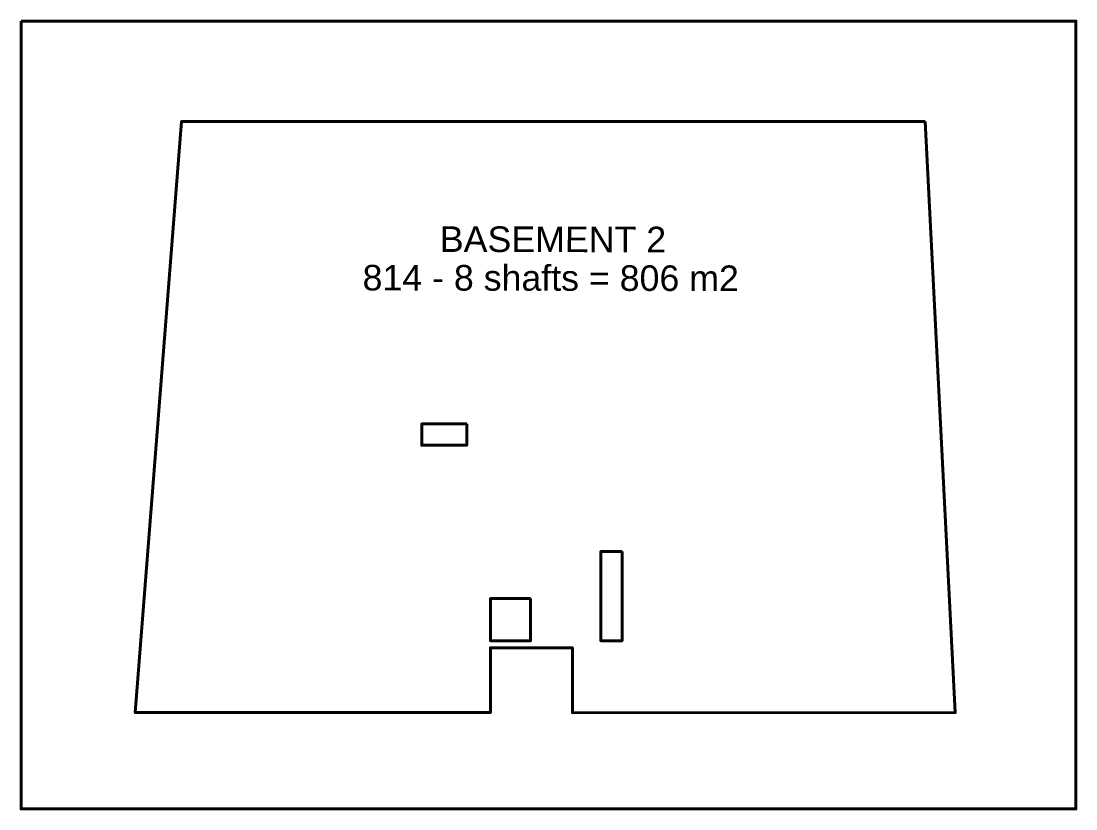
# Model space of a CAD drawing. Header units: metres. Extents: x -322116 to -321123, y -26723 to -26468.
# Drawn here: x -321740.03 to -321695.48, y -26500.92 to -26467.67 of the extents above; entities that cross this region are included whole.
import ezdxf

# ---------------------------------------------------------------- set-up
doc = ezdxf.new("R2010")
doc.units = ezdxf.units.M
doc.header["$LTSCALE"] = 7
doc.header["$MEASUREMENT"] = 0
doc.layers.add('A-WALL-BLWO', color=7, linetype='Continuous', lineweight=40)
doc.styles.get("Standard").update_dxf_attribs({"font": 'romans.shx', "height": 0.5})

# ---------------------------------------------------------------- blocks, each defined once
blk = doc.blocks.new('b2')
at = {"layer": 'A-WALL-BLWO', "elevation": 0}
blk.add_lwpolyline([(-321701.849, -26471.905), (-321700.58, -26496.858), (-321716.747, -26496.859), (-321716.747, -26494.12), (-321720.212, -26494.12), (-321720.212, -26496.858), (-321735.211, -26496.858), (-321733.257, -26471.905), (-321701.849, -26471.905)], dxfattribs=at)
at = {"layer": 'A-WALL-BLWO'}
for points in [[(-321721.212, -26484.668), (-321723.112, -26484.668), (-321723.112, -26485.568), (-321721.212, -26485.568)], [(-321718.512, -26492.045), (-321720.212, -26492.045), (-321720.212, -26493.82), (-321718.512, -26493.82)]]:
    blk.add_lwpolyline(points, close=True, dxfattribs=at)
at = {"layer": 'A-WALL-BLWO', "elevation": 0}
blk.add_lwpolyline([(-321714.652, -26490.058), (-321715.552, -26490.058), (-321715.552, -26493.82), (-321714.652, -26493.82)], close=True, dxfattribs=at)

msp = doc.modelspace()

# ---------------------------------------------------------------- linework, layer by layer
at = {"layer": 'A-WALL-BLWO', "color": 7, "true_color": 0xffffff}
msp.add_lwpolyline([(-321740.0305, -26467.6656), (-321695.4824, -26467.6656), (-321695.4824, -26500.921), (-321740.0305, -26500.921)], close=True, dxfattribs=at)

# ---------------------------------------------------------------- block references
at = {"layer": 'A-WALL-BLWO'}
msp.add_blockref('b2', (0, 0), dxfattribs=at)

# ---------------------------------------------------------------- texts
at = {"layer": 'A-WALL-BLWO', "color": 2, "char_height": 1.08, "attachment_point": 1, "rotation": 359.90083}
for s, insert in [('\\A1;{\\fArial Unicode MS|b0|i0|c0|p34;BASEMENT 2}', (-321722.3442, -26476.329)), ('\\A1;{\\fArial Unicode MS|b0|i0|c0|p34;814 - 8 shafts = 806 m2\\P }', (-321725.6079, -26477.955))]:
    msp.add_mtext_dynamic_manual_height_columns(s, width=22.253513, gutter_width=12.3094, heights=[12.1363], dxfattribs=dict(at, insert=insert))

doc.saveas('drawing.dxf')
